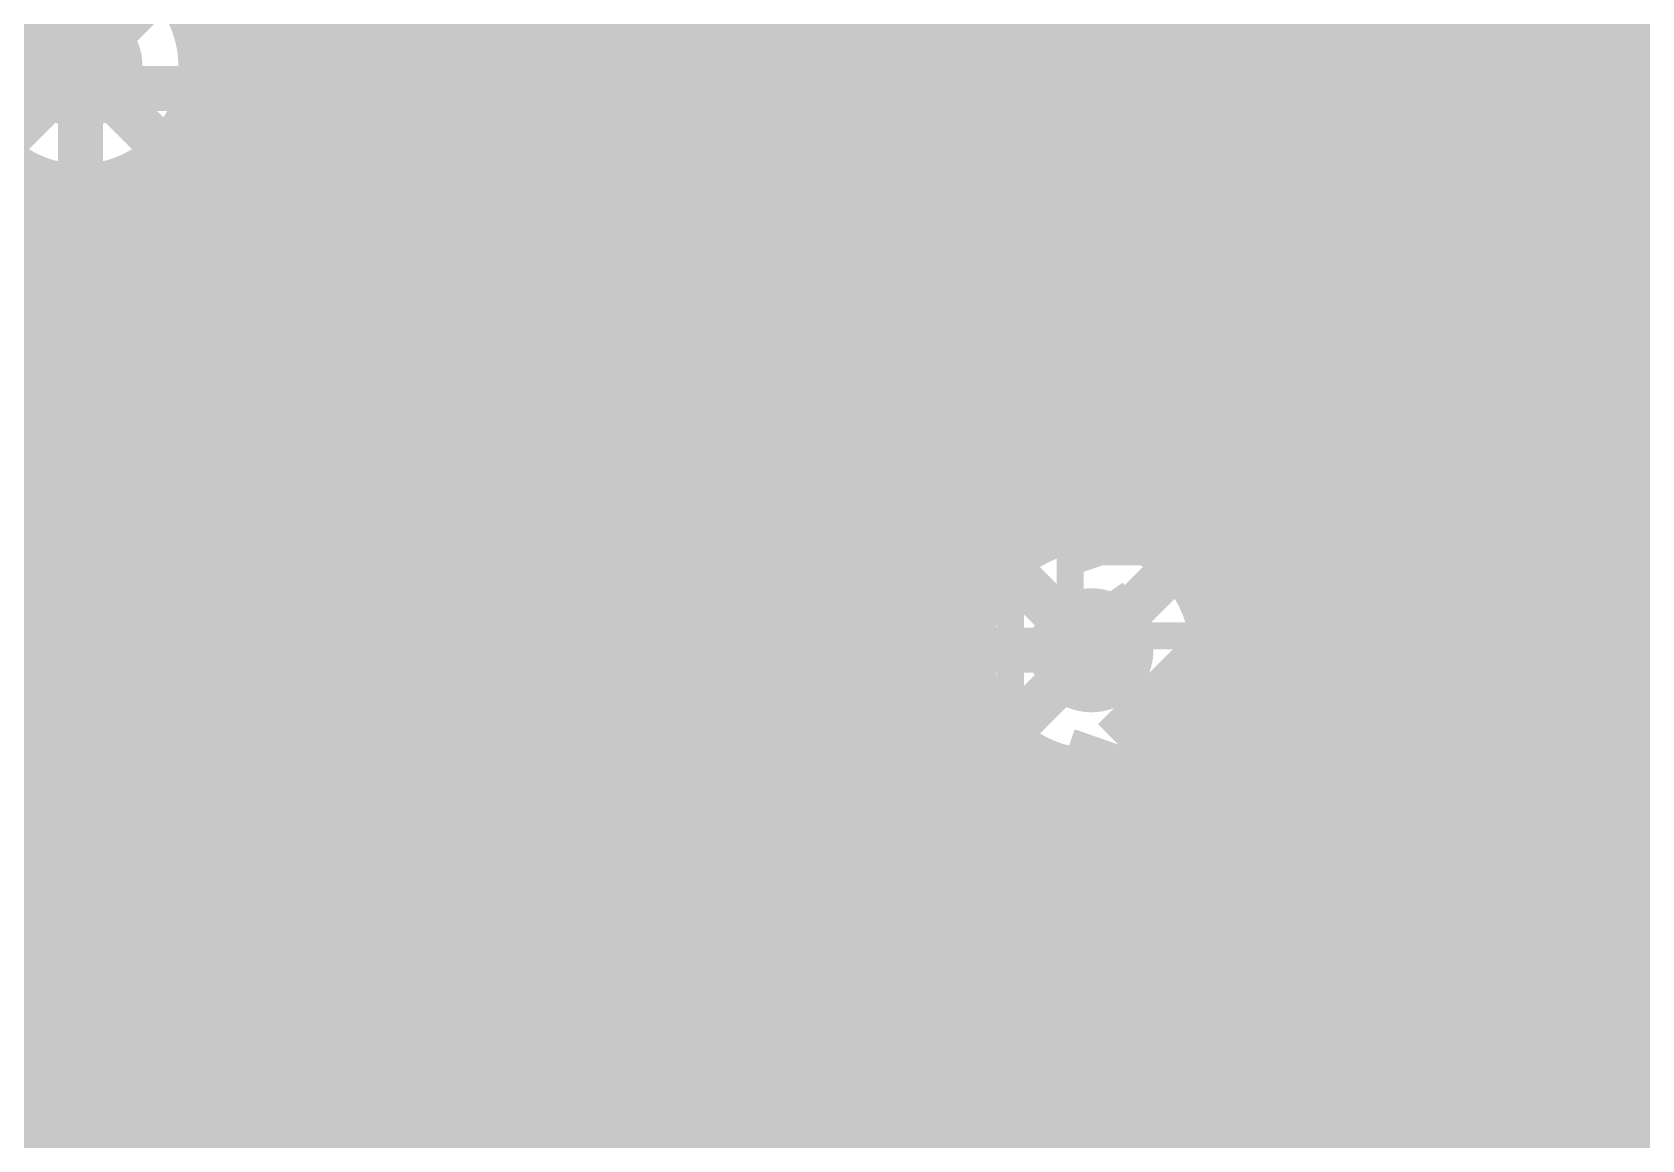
# Model space of a CAD drawing. Extents: x -5 to 112, y -62 to 71.
# Drawn here: x 34.02 to 43.12, y 55.02 to 61.28 of the extents above; entities that cross this region are included whole.
import ezdxf

# ---------------------------------------------------------------- set-up
doc = ezdxf.new("R2010")
doc.units = 0
doc.header["$MEASUREMENT"] = 0
doc.layers.get('0').update_dxf_attribs({"linetype": 'CONTINUOUS'})
for name, color, linetype in [('25-336-0_BOT', 7, 'CONTINUOUS'), ('25-336-0_DRD', 7, 'CONTINUOUS'), ('25-336-0_DRL', 2, 'CONTINUOUS'), ('25-336-0_IN1', 4, 'CONTINUOUS'), ('25-336-0_IN2', 3, 'CONTINUOUS'), ('25-336-0_SMT', 10, 'CONTINUOUS'), ('25-336-0_SPT', 14, 'CONTINUOUS'), ('25-336-0_SST', 9, 'CONTINUOUS'), ('25-336-0_TOP', 12, 'CONTINUOUS'), ('THRUHOLE_TAP', 8, 'CONTINUOUS')]:
    doc.layers.add(name, color=color, linetype=linetype)

# ---------------------------------------------------------------- blocks, each defined once
blk = doc.blocks.new('ROUND_11')
at = {"const_width": 0.35052}
blk.add_lwpolyline([(-0.17526, 0, 1), (0.17526, 0, 1)], format="xyb", close=True, dxfattribs=at)
blk = doc.blocks.new('ROUND_81')
at = {"const_width": 0.10033}
blk.add_lwpolyline([(-0.050164, 0, 1), (0.050164, 0, 1)], format="xyb", close=True, dxfattribs=at)
blk = doc.blocks.new('ROUND_82')
at = {"const_width": 0.10033}
blk.add_lwpolyline([(-0.050164, 0, 1), (0.050164, 0, 1)], format="xyb", close=True, dxfattribs=at)
blk = doc.blocks.new('ROUND_65')
at = {"const_width": 0.35052}
blk.add_lwpolyline([(-0.17526, 0, 1), (0.17526, 0, 1)], format="xyb", close=True, dxfattribs=at)
blk = doc.blocks.new('ROUND_68')
at = {"const_width": 0.35052}
blk.add_lwpolyline([(-0.17526, 0, 1), (0.17526, 0, 1)], format="xyb", close=True, dxfattribs=at)
blk = doc.blocks.new('RECTANGLE_2')
blk.add_solid([(0.4826, 0.4064), (0.4826, -0.4064), (-0.4826, 0.4064), (-0.4826, -0.4064)])
blk = doc.blocks.new('RECTANGLE_41')
blk.add_solid([(0.508, 0.635), (0.508, -0.635), (-0.508, 0.635), (-0.508, -0.635)])
blk = doc.blocks.new('ROUND_73')
at = {"const_width": 0.10033}
blk.add_lwpolyline([(-0.050164, 0, 1), (0.050164, 0, 1)], format="xyb", close=True, dxfattribs=at)

msp = doc.modelspace()

# ---------------------------------------------------------------- linework, layer by layer
at = {"layer": '25-336-0_BOT', "const_width": 0.254}
for points in [[(34.8996, 70.231), (34.8996, 61.38672)], [(35.1282, 70.231), (35.1282, 34.4297)], [(35.3568, 70.231), (35.3568, 34.4297)], [(35.5854, 70.231), (35.5854, 38.80358)], [(35.814, 70.231), (35.814, 39.10584)], [(36.0426, 70.231), (36.0426, 39.2938)], [(36.2712, 70.231), (36.2712, 43.56608)], [(36.4998, 70.231), (36.4998, 43.77436)], [(36.7284, 70.231), (36.7284, 43.85056)], [(36.957, 70.231), (36.957, 43.84802)], [(37.1856, 70.231), (37.1856, 43.75912)], [(37.4142, 70.231), (37.4142, 43.6372)], [(37.6428, 70.231), (37.6428, 43.6372)], [(37.8714, 70.231), (37.8714, 43.6372)], [(38.1, 70.231), (38.1, 43.6372)], [(38.3286, 70.231), (38.3286, 43.6372)], [(38.5572, 70.231), (38.5572, 43.6372)], [(38.7858, 70.231), (38.7858, 43.60164)], [(39.0144, 70.231), (39.0144, 54.32552)], [(39.243, 70.231), (39.243, 57.66816)], [(39.4716, 70.231), (39.4716, 58.20664)], [(39.7002, 70.231), (39.7002, 58.39206)], [(39.9288, 70.231), (39.9288, 58.46064)], [(40.1574, 70.231), (40.1574, 58.44794)], [(40.386, 70.231), (40.386, 58.34888)], [(40.6146, 70.231), (40.6146, 58.08472)], [(40.8432, 70.231), (40.8432, 43.0022)], [(41.0718, 70.231), (41.0718, 43.0022)], [(41.3004, 70.231), (41.3004, 43.0022)], [(41.529, 70.231), (41.529, 43.75912)], [(41.7576, 70.231), (41.7576, 44.94276)], [(41.9862, 70.231), (41.9862, 45.17136)], [(42.2148, 70.231), (42.2148, 49.24298)], [(42.4434, 70.231), (42.4434, 56.54802)], [(42.672, 70.231), (42.672, 56.77916)], [(42.9006, 70.231), (42.9006, 57.00776)], [(43.1292, 70.231), (43.1292, 57.23636)], [(55.2958, 61.2648), (34.94532, 61.2648)], [(34.29, 61.087), (34.29, 42.418)], [(55.2958, 61.0362), (34.96818, 61.0362)], [(34.8996, 60.78474), (34.8996, 42.71772)], [(55.2958, 60.8076), (34.90976, 60.8076)], [(34.7472, 60.58408), (34.7472, 42.92092)], [(55.2958, 60.579), (34.7472, 60.579)], [(55.2958, 60.3504), (34.7472, 60.3504)], [(55.2958, 60.1218), (34.7472, 60.1218)], [(55.2958, 59.8932), (34.7472, 59.8932)], [(55.2958, 59.6646), (34.7472, 59.6646)], [(55.2958, 59.436), (34.7472, 59.436)], [(55.2958, 59.2074), (34.7472, 59.2074)], [(55.11038, 58.9788), (34.7472, 58.9788)], [(54.90464, 58.7502), (34.7472, 58.7502)], [(54.8259, 58.5216), (34.7472, 58.5216)], [(39.55288, 58.293), (34.7472, 58.293)], [(43.99788, 58.293), (40.45712, 58.293)], [(39.38524, 58.0644), (34.7472, 58.0644)], [(43.83024, 58.0644), (40.62476, 58.0644)], [(43.7769, 57.8866), (42.47896, 56.58866)], [(39.32682, 57.8358), (34.7472, 57.8358)], [(39.32428, 57.75198), (39.17696, 57.60466)], [(39.32428, 57.785), (39.32508, 57.75202)], [(39.497, 53.848), (39.497, 57.277), (40.005, 57.785)], [(43.7261, 57.8358), (40.68318, 57.8358)], [(42.799, 48.895), (42.799, 56.261), (44.323, 57.785), (44.45, 57.785)], [(39.1795, 57.6072), (34.7472, 57.6072)], [(43.4975, 57.6072), (40.66032, 57.6072)], [(40.6146, 57.48274), (40.6146, 43.0022)], [(39.04996, 57.3786), (34.7472, 57.3786)], [(43.2689, 57.3786), (40.54856, 57.3786)], [(39.0398, 57.277), (39.0398, 54.35092)], [(40.386, 57.22112), (40.386, 43.0022)], [(39.0398, 57.15), (34.7472, 57.15)], [(40.1574, 57.12206), (40.1574, 54.00802)], [(43.0403, 57.15), (40.2463, 57.15)], [(39.9542, 57.0865), (39.9542, 54.35092)], [(39.97198, 57.10428), (40.005, 57.10348)], [(39.0398, 56.9214), (34.7472, 56.9214)], [(42.8117, 56.9214), (39.9542, 56.9214)], [(39.0398, 56.6928), (34.7472, 56.6928)], [(42.5831, 56.6928), (39.9542, 56.6928)], [(39.0398, 56.4642), (34.7472, 56.4642)], [(42.39006, 56.4642), (39.9542, 56.4642)], [(39.0398, 56.2356), (34.7472, 56.2356)], [(42.3418, 56.2356), (39.9542, 56.2356)], [(42.3418, 56.261), (42.3418, 49.39792)], [(39.0398, 56.007), (34.7472, 56.007)], [(42.3418, 56.007), (39.9542, 56.007)], [(39.0398, 55.7784), (34.7472, 55.7784)], [(42.3418, 55.7784), (39.9542, 55.7784)], [(39.0398, 55.5498), (34.7472, 55.5498)], [(42.3418, 55.5498), (39.9542, 55.5498)], [(39.0398, 55.3212), (34.7472, 55.3212)], [(42.3418, 55.3212), (39.9542, 55.3212)], [(39.0398, 55.0926), (34.7472, 55.0926)], [(42.3418, 55.0926), (39.9542, 55.0926)]]:
    msp.add_lwpolyline(points, dxfattribs=at)
for points in [[(34.29, 61.76772, 0.4142136), (33.60928, 61.087)], [(34.97072, 61.087, 0.4142136), (34.29, 61.76772)], [(34.7472, 60.58408, 0.2113087), (34.96968, 61.087)], [(40.005, 58.46572, 0.4142136), (39.32428, 57.785)], [(40.68572, 57.785, 0.4142136), (40.005, 58.46572)], [(40.005, 57.10428, 0.4142136), (40.68572, 57.785)], [(39.17442, 57.59958, 0.1989124), (39.0408, 57.277)], [(42.47642, 56.58358, 0.1989124), (42.3428, 56.261)]]:
    msp.add_lwpolyline(points, format="xyb", dxfattribs=at)
at = {"layer": '25-336-0_DRD', "const_width": 0.254}
for points in [[(35.56, 62.357), (33.02, 59.817)], [(35.56, 59.817), (33.02, 62.357)], [(37.846, 59.817), (35.306, 57.277)], [(37.846, 57.277), (35.306, 59.817)], [(42.672, 59.817), (40.132, 57.277)], [(42.672, 57.277), (40.132, 59.817)], [(42.672, 59.817), (40.132, 57.277)], [(42.672, 57.277), (40.132, 59.817)], [(41.275, 59.055), (38.735, 56.515)], [(41.275, 56.515), (38.735, 59.055)], [(45.72, 59.055), (43.18, 56.515)], [(45.72, 56.515), (43.18, 59.055)], [(36.9062, 57.7088), (34.3662, 55.1688)], [(36.9062, 55.1688), (34.3662, 57.7088)], [(36.9062, 57.7088), (34.3662, 55.1688)], [(36.9062, 55.1688), (34.3662, 57.7088)], [(36.9062, 57.7088), (34.3662, 55.1688)], [(36.9062, 55.1688), (34.3662, 57.7088)], [(38.7858, 57.7088), (36.2458, 55.1688)], [(38.7858, 55.1688), (36.2458, 57.7088)], [(38.7858, 57.7088), (36.2458, 55.1688)], [(38.7858, 55.1688), (36.2458, 57.7088)], [(43.1038, 57.7088), (40.5638, 55.1688)], [(43.1038, 55.1688), (40.5638, 57.7088)], [(43.1038, 57.7088), (40.5638, 55.1688)], [(43.1038, 55.1688), (40.5638, 57.7088)], [(42.799, 55.626), (40.259, 53.086)], [(42.799, 53.086), (40.259, 55.626)], [(42.799, 55.626), (40.259, 53.086)], [(42.799, 53.086), (40.259, 55.626)], [(42.799, 55.626), (40.259, 53.086)], [(42.799, 53.086), (40.259, 55.626)], [(40.767, 55.118), (38.227, 52.578)], [(40.767, 52.578), (38.227, 55.118)]]:
    msp.add_lwpolyline(points, dxfattribs=at)
at = {"layer": '25-336-0_IN1', "const_width": 0.254}
for points in [[(34.925, 69.85), (34.925, 61.3283)], [(35.1536, 69.85), (35.1536, 28.067)], [(35.3822, 69.85), (35.3822, 34.16808)], [(35.6108, 69.85), (35.6108, 38.84676)], [(35.8394, 69.85), (35.8394, 39.13124)], [(36.068, 69.85), (36.068, 39.30904)], [(36.2966, 69.85), (36.2966, 43.60164)], [(36.5252, 69.85), (36.5252, 43.78706)], [(36.7538, 69.85), (36.7538, 43.85564)], [(36.9824, 69.85), (36.9824, 43.84294)], [(37.211, 69.85), (37.211, 43.74388)], [(37.4396, 69.85), (37.4396, 43.47972)], [(37.6682, 69.85), (37.6682, 39.25824)], [(37.8968, 69.85), (37.8968, 39.0525)], [(38.1254, 69.85), (38.1254, 38.70452)], [(38.354, 69.85), (38.354, 28.56992)], [(38.5826, 69.85), (38.5826, 28.41752)], [(38.8112, 69.85), (38.8112, 28.067)], [(39.0398, 69.85), (39.0398, 54.35092)], [(39.2684, 69.85), (39.2684, 54.48808)], [(39.497, 69.85), (39.497, 58.23712)], [(39.7256, 69.85), (39.7256, 58.40476)], [(39.9542, 69.85), (39.9542, 58.46318)], [(40.1828, 69.85), (40.1828, 58.44032)], [(40.4114, 69.85), (40.4114, 58.32856)], [(40.64, 69.85), (40.64, 58.0263)], [(40.8686, 69.85), (40.8686, 28.067)], [(41.0972, 69.85), (41.0972, 28.067)], [(41.3258, 69.85), (41.3258, 28.067)], [(41.5544, 69.85), (41.5544, 43.78452)], [(41.783, 69.85), (41.783, 43.93692)], [(42.0116, 69.85), (42.0116, 43.98518)], [(42.2402, 69.85), (42.2402, 49.28108)], [(42.4688, 69.85), (42.4688, 49.48936)], [(42.6974, 69.85), (42.6974, 49.56556)], [(42.926, 69.85), (42.926, 49.56302)], [(43.1546, 69.85), (43.1546, 49.47412)], [(99.441, 61.2648), (34.94532, 61.2648)], [(99.441, 61.0362), (34.96818, 61.0362)], [(34.925, 60.84316), (34.925, 42.6593)], [(99.441, 60.8076), (34.90976, 60.8076)], [(60.08116, 60.579), (34.74212, 60.579)], [(34.6964, 60.5409), (34.6964, 42.96156)], [(34.0106, 60.46724), (34.0106, 53.94452)], [(34.2392, 60.40882), (34.2392, 43.09618)], [(34.4678, 60.42914), (34.4678, 43.07332)], [(59.7789, 60.3504), (31.3182, 60.3504)], [(59.66714, 60.1218), (31.3182, 60.1218)], [(59.64682, 59.8932), (31.3182, 59.8932)], [(59.70524, 59.6646), (31.3182, 59.6646)], [(59.87288, 59.436), (31.3182, 59.436)], [(99.441, 59.2074), (31.3182, 59.2074)], [(55.11038, 58.9788), (31.3182, 58.9788)], [(54.90464, 58.7502), (31.3182, 58.7502)], [(54.8259, 58.5216), (31.3182, 58.5216)], [(39.55288, 58.293), (31.3182, 58.293)], [(43.99788, 58.293), (40.45712, 58.293)], [(39.38524, 58.0644), (31.3182, 58.0644)], [(43.83024, 58.0644), (40.62476, 58.0644)], [(39.32682, 57.8358), (31.3182, 57.8358)], [(43.77182, 57.8358), (40.68318, 57.8358)], [(39.34714, 57.6072), (31.3182, 57.6072)], [(43.79214, 57.6072), (40.66032, 57.6072)], [(40.64, 57.54116), (40.64, 28.067)], [(39.4589, 57.3786), (31.3182, 57.3786)], [(39.497, 57.33288), (39.497, 54.52872)], [(43.9039, 57.3786), (40.54856, 57.3786)], [(40.4114, 57.2389), (40.4114, 28.067)], [(39.76116, 57.15), (31.3182, 57.15)], [(39.7256, 57.16524), (39.7256, 54.48808)], [(40.1828, 57.12714), (40.1828, 28.067)], [(44.20616, 57.15), (40.2463, 57.15)], [(39.9542, 57.10682), (39.9542, 54.35092)], [(54.11724, 56.9214), (31.3182, 56.9214)], [(54.05882, 56.6928), (31.3182, 56.6928)], [(54.07914, 56.4642), (31.3182, 56.4642)], [(54.1909, 56.2356), (31.3182, 56.2356)], [(54.49316, 56.007), (31.3182, 56.007)], [(89.34958, 55.7784), (31.3182, 55.7784)], [(89.281, 55.5498), (31.3182, 55.5498)], [(89.24798, 55.3212), (31.3182, 55.3212)], [(69.09816, 55.0926), (31.3182, 55.0926)]]:
    msp.add_lwpolyline(points, dxfattribs=at)
for points in [[(34.29, 61.76772, 0.4142136), (33.60928, 61.087)], [(34.97072, 61.087, 0.4142136), (34.29, 61.76772)], [(33.60928, 61.087, 0.4142136), (34.29, 60.40628)], [(34.29, 60.40628, 0.4142136), (34.97072, 61.087)], [(40.005, 58.46572, 0.4142136), (39.32428, 57.785)], [(40.68572, 57.785, 0.4142136), (40.005, 58.46572)], [(39.32428, 57.785, 0.4142136), (40.005, 57.10428)], [(40.005, 57.10428, 0.4142136), (40.68572, 57.785)]]:
    msp.add_lwpolyline(points, format="xyb", dxfattribs=at)
at = {"layer": '25-336-0_IN2', "const_width": 0.254}
for points in [[(34.925, 69.85), (34.925, 61.3283)], [(35.1536, 69.85), (35.1536, 28.067)], [(35.3822, 69.85), (35.3822, 34.16808)], [(35.6108, 69.85), (35.6108, 38.84676)], [(35.8394, 69.85), (35.8394, 39.13124)], [(36.068, 69.85), (36.068, 39.30904)], [(36.2966, 69.85), (36.2966, 43.60164)], [(36.5252, 69.85), (36.5252, 43.78706)], [(36.7538, 69.85), (36.7538, 43.85564)], [(36.9824, 69.85), (36.9824, 43.84294)], [(37.211, 69.85), (37.211, 43.74388)], [(37.4396, 69.85), (37.4396, 43.47972)], [(37.6682, 69.85), (37.6682, 39.25824)], [(37.8968, 69.85), (37.8968, 39.0525)], [(38.1254, 69.85), (38.1254, 38.70452)], [(38.354, 69.85), (38.354, 28.56992)], [(38.5826, 69.85), (38.5826, 28.41752)], [(38.8112, 69.85), (38.8112, 28.067)], [(39.0398, 69.85), (39.0398, 54.35092)], [(39.2684, 69.85), (39.2684, 54.48808)], [(39.497, 69.85), (39.497, 58.23712)], [(39.7256, 69.85), (39.7256, 58.40476)], [(39.9542, 69.85), (39.9542, 58.46318)], [(40.1828, 69.85), (40.1828, 58.44032)], [(40.4114, 69.85), (40.4114, 58.32856)], [(40.64, 69.85), (40.64, 58.0263)], [(40.8686, 69.85), (40.8686, 28.067)], [(41.0972, 69.85), (41.0972, 28.067)], [(41.3258, 69.85), (41.3258, 28.067)], [(41.5544, 69.85), (41.5544, 43.78452)], [(41.783, 69.85), (41.783, 43.93692)], [(42.0116, 69.85), (42.0116, 43.98518)], [(42.2402, 69.85), (42.2402, 49.28108)], [(42.4688, 69.85), (42.4688, 49.48936)], [(42.6974, 69.85), (42.6974, 49.56556)], [(42.926, 69.85), (42.926, 49.56302)], [(43.1546, 69.85), (43.1546, 49.47412)], [(99.441, 61.2648), (34.94532, 61.2648)], [(99.441, 61.0362), (34.96818, 61.0362)], [(34.925, 60.84316), (34.925, 42.6593)], [(99.441, 60.8076), (34.90976, 60.8076)], [(60.08116, 60.579), (34.74212, 60.579)], [(34.6964, 60.5409), (34.6964, 42.96156)], [(34.0106, 60.46724), (34.0106, 53.94452)], [(34.2392, 60.40882), (34.2392, 43.09618)], [(34.4678, 60.42914), (34.4678, 43.07332)], [(59.7789, 60.3504), (15.90294, 60.3504)], [(59.66714, 60.1218), (15.91564, 60.1218)], [(59.64682, 59.8932), (15.84706, 59.8932)], [(59.70524, 59.6646), (15.66164, 59.6646)], [(59.87288, 59.436), (24.96312, 59.436)], [(99.441, 59.2074), (25.13076, 59.2074)], [(55.11038, 58.9788), (25.18918, 58.9788)], [(54.90464, 58.7502), (25.16632, 58.7502)], [(54.8259, 58.5216), (25.05456, 58.5216)], [(39.55288, 58.293), (24.7523, 58.293)], [(43.99788, 58.293), (40.45712, 58.293)], [(39.38524, 58.0644), (22.76602, 58.0644)], [(43.83024, 58.0644), (40.62476, 58.0644)], [(39.32682, 57.8358), (23.13178, 57.8358)], [(43.77182, 57.8358), (40.68318, 57.8358)], [(39.34714, 57.6072), (23.2537, 57.6072)], [(43.79214, 57.6072), (40.66032, 57.6072)], [(40.64, 57.54116), (40.64, 28.067)], [(39.4589, 57.3786), (23.28418, 57.3786)], [(39.497, 57.33288), (39.497, 54.52872)], [(43.9039, 57.3786), (40.54856, 57.3786)], [(40.4114, 57.2389), (40.4114, 28.067)], [(39.76116, 57.15), (23.23592, 57.15)], [(39.7256, 57.16524), (39.7256, 54.48808)], [(40.1828, 57.12714), (40.1828, 28.067)], [(44.20616, 57.15), (40.2463, 57.15)], [(39.9542, 57.10682), (39.9542, 54.35092)], [(54.11724, 56.9214), (23.08352, 56.9214)], [(54.05882, 56.6928), (-3.937, 56.6928)], [(54.07914, 56.4642), (9.23798, 56.4642)], [(54.1909, 56.2356), (9.46912, 56.2356)], [(54.49316, 56.007), (9.55802, 56.007)], [(89.34958, 55.7784), (28.74264, 55.7784)], [(89.281, 55.5498), (28.92806, 55.5498)], [(89.24798, 55.3212), (28.99664, 55.3212)], [(69.09816, 55.0926), (28.98394, 55.0926)]]:
    msp.add_lwpolyline(points, dxfattribs=at)
for points in [[(34.29, 61.76772, 0.4142136), (33.60928, 61.087)], [(34.97072, 61.087, 0.4142136), (34.29, 61.76772)], [(33.60928, 61.087, 0.4142136), (34.29, 60.40628)], [(34.29, 60.40628, 0.4142136), (34.97072, 61.087)], [(40.005, 58.46572, 0.4142136), (39.32428, 57.785)], [(40.68572, 57.785, 0.4142136), (40.005, 58.46572)], [(39.32428, 57.785, 0.4142136), (40.005, 57.10428)], [(40.005, 57.10428, 0.4142136), (40.68572, 57.785)]]:
    msp.add_lwpolyline(points, format="xyb", dxfattribs=at)
at = {"layer": '25-336-0_SST', "const_width": 0.1524}
for points in [[(33.528, 58.674), (37.592, 58.674), (37.592, 63.246), (35.814, 63.246), (35.56, 62.992), (35.306, 63.246), (33.528, 63.246), (33.528, 58.674)], [(37.973, 58.674), (42.037, 58.674), (42.037, 63.246), (40.259, 63.246), (40.005, 62.992), (39.751, 63.246), (37.973, 63.246), (37.973, 58.674)], [(42.418, 58.674), (46.482, 58.674), (46.482, 63.246), (44.704, 63.246), (44.45, 62.992), (44.196, 63.246), (42.418, 63.246), (42.418, 58.674)], [(33.4645, 58.6105), (33.4645, 55.6895), (35.1028, 55.6895), (35.1028, 58.6105), (33.4645, 58.6105)], [(37.9095, 58.6105), (37.9095, 55.6895), (39.5478, 55.6895), (39.5478, 58.6105), (37.9095, 58.6105)], [(42.3545, 58.6105), (42.3545, 55.6895), (43.9928, 55.6895), (43.9928, 58.6105), (42.3545, 58.6105)], [(35.6108, 58.34126), (35.44062, 58.28284), (35.44062, 58.04408), (35.6108, 57.98566), (35.78098, 57.86628), (36.28898, 57.86628), (36.45662, 57.92724), (36.45662, 58.28284), (36.28898, 58.34126), (35.6108, 58.34126)], [(40.0558, 58.34126), (39.88562, 58.28284), (39.88562, 58.04408), (40.0558, 57.98566), (40.22598, 57.86628), (40.73398, 57.86628), (40.90162, 57.92724), (40.90162, 58.28284), (40.73398, 58.34126), (40.0558, 58.34126)], [(35.78098, 58.10504), (35.44062, 57.86628)], [(37.2364, 58.09234), (37.2364, 57.73674), (37.40658, 57.61736), (37.57676, 57.61736), (37.7444, 57.73674), (37.7444, 58.09234), (36.7284, 58.09234)], [(40.22598, 58.10504), (39.88562, 57.86628)], [(41.6814, 58.09234), (41.6814, 57.73674), (41.85158, 57.61736), (42.02176, 57.61736), (42.1894, 57.73674), (42.1894, 58.09234), (41.1734, 58.09234)], [(37.2364, 57.79516), (36.7284, 57.61736)], [(41.6814, 57.79516), (41.1734, 57.61736)], [(35.94862, 57.08904), (36.1188, 57.02808), (36.28898, 57.02808), (36.45662, 57.08904), (36.45662, 57.44464), (36.28898, 57.50306), (36.1188, 57.50306), (35.94862, 57.44464), (35.94862, 57.08904), (35.78098, 57.02808), (35.6108, 57.02808), (35.44062, 57.08904), (35.44062, 57.44464), (35.6108, 57.50306), (35.78098, 57.50306), (35.94862, 57.44464)], [(40.39362, 57.08904), (40.39362, 57.44464), (40.5638, 57.50306), (40.73398, 57.50306), (40.90162, 57.44464), (40.90162, 57.08904), (40.73398, 57.02808), (40.5638, 57.02808), (39.88562, 57.26684)], [(37.2364, 57.19572), (37.2364, 56.84012), (37.06876, 56.77916), (36.89858, 56.77916), (36.7284, 56.84012), (36.7284, 57.19572), (36.89858, 57.25414), (37.06876, 57.25414), (37.7444, 57.01792)], [(41.6814, 57.19572), (41.6814, 56.84012), (41.51376, 56.77916), (41.34358, 56.77916), (41.1734, 56.84012), (41.1734, 57.19572), (41.34358, 57.25414), (41.51376, 57.25414), (42.1894, 57.01792)], [(41.1734, 55.94096), (41.1734, 56.41594), (41.85158, 55.94096), (42.02176, 55.94096), (42.1894, 56.00192), (42.1894, 56.35752), (42.02176, 56.41594)], [(36.7284, 56.06034), (36.7284, 56.29656)], [(36.7284, 56.17972), (37.7444, 56.17972), (37.57676, 56.29656)], [(38.2016, 54.38394), (38.2016, 55.39994), (38.08476, 55.22976)], [(40.64762, 54.41188), (40.64762, 55.42788), (40.52824, 55.2577)], [(37.60216, 54.55412), (37.5412, 54.38394), (37.1856, 54.38394), (37.12718, 54.55412), (37.12718, 55.22976), (37.1856, 55.39994), (37.5412, 55.39994), (37.60216, 55.22976)], [(39.15918, 54.38394), (38.6842, 54.38394), (39.15918, 55.06212), (39.15918, 55.22976), (39.10076, 55.39994), (38.74516, 55.39994), (38.6842, 55.22976)], [(39.57066, 54.91988), (39.92626, 54.91988), (40.04564, 55.09006), (40.04564, 55.2577), (39.92626, 55.42788), (39.57066, 55.42788), (39.57066, 54.41188)], [(41.18864, 54.91988), (41.54424, 54.91988), (41.60266, 54.7497), (41.60266, 54.58206), (41.54424, 54.41188), (41.18864, 54.41188), (41.13022, 54.58206), (41.13022, 54.7497), (41.36644, 55.42788)]]:
    msp.add_lwpolyline(points, dxfattribs=at)
at = {"layer": '25-336-0_TOP', "const_width": 0.254}
for points in [[(34.29, 61.76772, 0.4142136), (33.60928, 61.087)], [(40.005, 58.46572, 0.1865751), (39.5471, 58.28869)], [(40.68572, 57.785, 0.4142136), (40.005, 58.46572)], [(40.005, 57.10428, 0.4142136), (40.68572, 57.785)], [(39.5478, 57.28208, 0.1865745), (40.005, 57.10532)]]:
    msp.add_lwpolyline(points, format="xyb", dxfattribs=at)
for points in [[(47.879, 59.817), (47.879, 60.071), (46.99, 60.96), (34.417, 60.96), (34.29, 61.087)], [(35.7378, 60.5028), (35.3822, 60.5028)], [(35.3822, 60.5028), (35.3822, 56.0832)], [(35.3822, 60.5028), (35.3822, 58.8518)], [(35.6108, 60.5028), (35.6108, 56.0832)], [(35.7378, 60.5028), (35.7378, 58.8518)], [(37.4142, 60.5028), (37.4142, 58.8518)], [(38.1508, 60.5028), (37.4142, 60.5028)], [(37.4396, 60.5028), (37.4396, 56.0832)], [(37.6682, 60.5028), (37.6682, 56.0832)], [(37.8968, 60.5028), (37.8968, 56.0832)], [(38.1254, 60.5028), (38.1254, 58.5978)], [(38.1508, 60.5028), (38.1508, 58.8518)], [(40.1828, 60.5028), (39.8272, 60.5028)], [(39.8272, 60.5028), (39.8272, 58.8518)], [(39.9542, 60.5028), (39.9542, 58.46318)], [(40.1828, 60.5028), (40.1828, 58.8518)], [(40.1828, 60.5028), (40.1828, 58.44032)], [(41.8592, 60.5028), (41.8592, 58.8518)], [(42.5958, 60.5028), (41.8592, 60.5028)], [(42.0116, 60.5028), (42.0116, 56.0832)], [(42.2402, 60.5028), (42.2402, 56.0832)], [(42.4688, 60.5028), (42.4688, 58.5978)], [(42.5958, 60.5028), (42.5958, 58.8518)], [(35.7378, 60.2996), (35.3822, 60.2996)], [(38.1508, 60.2996), (37.4142, 60.2996)], [(40.1828, 60.2996), (39.8272, 60.2996)], [(42.5958, 60.2996), (41.8592, 60.2996)], [(35.7378, 60.071), (35.3822, 60.071)], [(38.1508, 60.071), (37.4142, 60.071)], [(40.1828, 60.071), (39.8272, 60.071)], [(42.5958, 60.071), (41.8592, 60.071)], [(35.7378, 59.8424), (35.3822, 59.8424)], [(38.1508, 59.8424), (37.4142, 59.8424)], [(40.1828, 59.8424), (39.8272, 59.8424)], [(42.5958, 59.8424), (41.8592, 59.8424)], [(34.544, 59.817), (34.544, 58.1152), (34.29, 57.8612)], [(35.7378, 59.817), (36.576, 59.817)], [(36.576, 59.817), (36.576, 58.547)], [(36.576, 58.8518), (36.576, 59.817)], [(37.4142, 59.817), (36.576, 59.817)], [(38.989, 59.817), (38.989, 58.1152), (38.735, 57.8612)], [(40.1828, 59.817), (41.021, 59.817)], [(41.402, 58.547), (41.021, 58.928), (41.021, 59.817)], [(41.021, 59.817), (41.021, 58.928), (41.402, 58.547)], [(41.021, 58.8518), (41.021, 59.817)], [(41.8592, 59.817), (41.021, 59.817)], [(43.434, 59.817), (43.434, 58.1152), (43.18, 57.8612)], [(35.7378, 59.6138), (35.3822, 59.6138)], [(38.1508, 59.6138), (37.4142, 59.6138)], [(40.1828, 59.6138), (39.8272, 59.6138)], [(42.5958, 59.6138), (41.8592, 59.6138)], [(35.7378, 59.3852), (35.3822, 59.3852)], [(38.1508, 59.3852), (37.4142, 59.3852)], [(40.1828, 59.3852), (39.8272, 59.3852)], [(42.5958, 59.3852), (41.8592, 59.3852)], [(35.7378, 59.1566), (35.3822, 59.1566)], [(38.1508, 59.1566), (37.4142, 59.1566)], [(40.1828, 59.1566), (39.8272, 59.1566)], [(42.5958, 59.1566), (41.8592, 59.1566)], [(35.7378, 58.928), (35.3822, 58.928)], [(38.1508, 58.928), (37.4142, 58.928)], [(40.1828, 58.928), (39.8272, 58.928)], [(42.5958, 58.928), (41.8592, 58.928)], [(34.0868, 58.8518), (33.7058, 58.8518)], [(34.0106, 58.8518), (34.0106, 58.5978)], [(34.0868, 58.8518), (34.0868, 58.5978)], [(35.0012, 58.8518), (35.0012, 58.5978)], [(35.3822, 58.8518), (35.0012, 58.8518)], [(35.1536, 58.8518), (35.1536, 56.0832)], [(37.4142, 58.8518), (35.7378, 58.8518)], [(35.8394, 58.8518), (35.8394, 56.0832)], [(36.068, 58.8518), (36.068, 56.0832)], [(36.2966, 58.8518), (36.2966, 56.0832)], [(36.5252, 58.8518), (36.5252, 56.0832)], [(36.7538, 58.8518), (36.7538, 56.0832)], [(36.9824, 58.8518), (36.9824, 56.0832)], [(37.211, 58.8518), (37.211, 56.0832)], [(38.5318, 58.8518), (38.1508, 58.8518)], [(38.354, 58.8518), (38.354, 58.5978)], [(38.5318, 58.8518), (38.5318, 58.5978)], [(39.4462, 58.8518), (39.4462, 58.5978)], [(39.8272, 58.8518), (39.4462, 58.8518)], [(39.497, 58.8518), (39.497, 58.5978)], [(39.7256, 58.8518), (39.7256, 58.40476)], [(41.8592, 58.8518), (40.1828, 58.8518)], [(40.4114, 58.8518), (40.4114, 58.32856)], [(40.64, 58.8518), (40.64, 58.0263)], [(40.8686, 58.8518), (40.8686, 56.0832)], [(41.0972, 58.8518), (41.0972, 56.0832)], [(41.3258, 58.8518), (41.3258, 56.0832)], [(41.5544, 58.8518), (41.5544, 56.0832)], [(41.783, 58.8518), (41.783, 56.0832)], [(42.9768, 58.8518), (42.5958, 58.8518)], [(42.6974, 58.8518), (42.6974, 58.5978)], [(42.926, 58.8518), (42.926, 58.5978)], [(42.9768, 58.8518), (42.9768, 58.5978)], [(34.0868, 58.6994), (30.5562, 58.6994)], [(38.5318, 58.6994), (35.0012, 58.6994)], [(42.9768, 58.6994), (39.4462, 58.6994)], [(34.0868, 58.5978), (33.4772, 58.5978)], [(35.1028, 58.5978), (35.0012, 58.5978)], [(35.1028, 58.5978), (35.1028, 57.1754)], [(38.5318, 58.5978), (37.9222, 58.5978)], [(37.9222, 58.5978), (37.9222, 57.1754)], [(39.5478, 58.5978), (39.4462, 58.5978)], [(39.5478, 58.5978), (39.5478, 58.28792)], [(42.9768, 58.5978), (42.3672, 58.5978)], [(42.3672, 58.5978), (42.3672, 57.1754)], [(55.499, 58.42), (52.705, 55.626), (33.02, 55.626), (29.718, 52.324), (24.44496, 52.324), (24.16048, 52.60848), (22.8981, 52.60848)], [(37.9222, 58.4708), (35.1028, 58.4708)], [(42.3672, 58.4708), (39.5478, 58.4708)], [(37.9222, 58.2422), (35.1028, 58.2422)], [(42.3672, 58.2422), (40.50792, 58.2422)], [(37.9222, 58.0136), (35.1028, 58.0136)], [(42.3672, 58.0136), (40.64508, 58.0136)], [(34.29, 57.8612), (30.6578, 54.229), (27.94, 54.229), (26.67, 55.499), (22.606, 55.499), (21.5138, 56.5912), (20.9169, 56.5912)], [(40.005, 57.785), (38.8112, 57.785), (38.735, 57.8612)], [(44.45, 57.785), (43.2562, 57.785), (43.18, 57.8612)], [(37.9222, 57.785), (35.1028, 57.785)], [(42.3672, 57.785), (40.68572, 57.785)], [(37.9222, 57.5564), (35.1028, 57.5564)], [(40.64, 57.54116), (40.64, 56.0832)], [(42.3672, 57.5564), (40.64508, 57.5564)], [(37.9222, 57.3278), (35.1028, 57.3278)], [(42.3672, 57.3278), (40.50792, 57.3278)], [(39.5478, 57.28208), (39.5478, 57.1754)], [(40.4114, 57.2389), (40.4114, 56.0832)], [(35.1028, 57.1754), (35.1028, 57.1246)], [(35.1028, 57.1246), (35.1028, 56.0832)], [(37.9222, 57.1754), (37.9222, 57.1246)], [(37.9222, 57.1246), (37.9222, 56.0832)], [(39.5478, 57.1754), (39.5478, 57.1246)], [(39.5478, 57.1246), (39.5478, 56.0832)], [(39.7256, 57.16524), (39.7256, 56.0832)], [(40.1828, 57.12714), (40.1828, 56.0832)], [(42.3672, 57.1754), (42.3672, 57.1246)], [(42.3672, 57.1246), (42.3672, 56.0832)], [(37.9222, 57.0992), (35.1028, 57.0992)], [(42.3672, 57.0992), (39.5478, 57.0992)], [(39.9542, 57.10682), (39.9542, 56.0832)], [(37.9222, 56.8706), (35.1028, 56.8706)], [(42.3672, 56.8706), (39.5478, 56.8706)], [(54.737, 56.642), (54.483, 56.642), (52.959, 55.118), (33.401, 55.118), (30.099, 51.816), (24.257, 51.816), (23.9649, 52.1081), (22.8981, 52.1081)], [(37.9222, 56.642), (35.1028, 56.642)], [(42.3672, 56.642), (39.5478, 56.642)], [(34.29, 56.4388), (35.6362, 56.4388)], [(35.6362, 56.4388), (34.29, 56.4388)], [(35.6362, 56.4388), (34.29, 56.4388)], [(35.1028, 56.4388), (34.29, 56.4388)], [(37.9222, 56.4134), (35.1028, 56.4134)], [(37.5158, 56.4388), (38.735, 56.4388)], [(38.735, 56.4388), (37.5158, 56.4388)], [(37.9222, 56.4388), (38.735, 56.4388)], [(39.5478, 56.4388), (38.735, 56.4388)], [(42.3672, 56.4134), (39.5478, 56.4134)], [(43.18, 56.4388), (41.8338, 56.4388)], [(41.8338, 56.4388), (43.18, 56.4388)], [(42.3672, 56.4388), (43.18, 56.4388)], [(43.9928, 56.4388), (43.18, 56.4388)], [(37.9222, 56.1848), (35.1028, 56.1848)], [(42.3672, 56.1848), (39.5478, 56.1848)], [(37.9222, 56.0832), (35.1028, 56.0832)], [(42.3672, 56.0832), (39.5478, 56.0832)]]:
    msp.add_lwpolyline(points, dxfattribs=at)

# ---------------------------------------------------------------- block references
at = {"layer": '25-336-0_BOT'}
for p in [(34.29, 61.087), (36.576, 58.547), (41.402, 58.547), (40.005, 57.785), (35.6362, 56.4388), (37.5158, 56.4388), (41.8338, 56.4388)]:
    msp.add_blockref('ROUND_11', p, dxfattribs=at)
at = {"layer": '25-336-0_DRL'}
for name, p in [('ROUND_81', (34.29, 61.087)), ('ROUND_82', (36.576, 58.547)), ('ROUND_82', (41.402, 58.547)), ('ROUND_81', (40.005, 57.785)), ('ROUND_82', (35.6362, 56.4388)), ('ROUND_82', (37.5158, 56.4388)), ('ROUND_82', (41.8338, 56.4388))]:
    msp.add_blockref(name, p, dxfattribs=at)
at = {"layer": '25-336-0_IN1'}
for name, p in [('ROUND_68', (34.29, 61.087)), ('ROUND_65', (36.576, 58.547)), ('ROUND_65', (41.402, 58.547)), ('ROUND_68', (40.005, 57.785)), ('ROUND_65', (35.6362, 56.4388)), ('ROUND_65', (37.5158, 56.4388)), ('ROUND_65', (41.8338, 56.4388))]:
    msp.add_blockref(name, p, dxfattribs=at)
at = {"layer": '25-336-0_IN2'}
for name, p in [('ROUND_68', (34.29, 61.087)), ('ROUND_65', (36.576, 58.547)), ('ROUND_65', (41.402, 58.547)), ('ROUND_68', (40.005, 57.785)), ('ROUND_65', (35.6362, 56.4388)), ('ROUND_65', (37.5158, 56.4388)), ('ROUND_65', (41.8338, 56.4388))]:
    msp.add_blockref(name, p, dxfattribs=at)
at = {"layer": '25-336-0_SMT'}
for name, p in [('RECTANGLE_41', (34.544, 59.817)), ('RECTANGLE_41', (36.576, 59.817)), ('RECTANGLE_41', (38.989, 59.817)), ('RECTANGLE_41', (41.021, 59.817)), ('RECTANGLE_41', (43.434, 59.817)), ('RECTANGLE_2', (34.29, 57.8612)), ('RECTANGLE_2', (38.735, 57.8612)), ('RECTANGLE_2', (43.18, 57.8612)), ('RECTANGLE_2', (34.29, 56.4388)), ('RECTANGLE_2', (38.735, 56.4388)), ('RECTANGLE_2', (43.18, 56.4388))]:
    msp.add_blockref(name, p, dxfattribs=at)
at = {"layer": '25-336-0_SPT'}
for name, p in [('RECTANGLE_41', (34.544, 59.817)), ('RECTANGLE_41', (36.576, 59.817)), ('RECTANGLE_41', (38.989, 59.817)), ('RECTANGLE_41', (41.021, 59.817)), ('RECTANGLE_41', (43.434, 59.817)), ('RECTANGLE_2', (34.29, 57.8612)), ('RECTANGLE_2', (38.735, 57.8612)), ('RECTANGLE_2', (43.18, 57.8612)), ('RECTANGLE_2', (34.29, 56.4388)), ('RECTANGLE_2', (38.735, 56.4388)), ('RECTANGLE_2', (43.18, 56.4388))]:
    msp.add_blockref(name, p, dxfattribs=at)
at = {"layer": '25-336-0_TOP'}
for name, p in [('ROUND_11', (34.29, 61.087)), ('RECTANGLE_41', (34.544, 59.817)), ('RECTANGLE_41', (36.576, 59.817)), ('RECTANGLE_41', (38.989, 59.817)), ('RECTANGLE_41', (41.021, 59.817)), ('RECTANGLE_41', (43.434, 59.817)), ('ROUND_11', (36.576, 58.547)), ('ROUND_11', (41.402, 58.547)), ('RECTANGLE_2', (34.29, 57.8612)), ('RECTANGLE_2', (38.735, 57.8612)), ('RECTANGLE_2', (43.18, 57.8612)), ('ROUND_11', (40.005, 57.785)), ('RECTANGLE_2', (34.29, 56.4388)), ('ROUND_11', (35.6362, 56.4388)), ('ROUND_11', (37.5158, 56.4388)), ('RECTANGLE_2', (38.735, 56.4388)), ('ROUND_11', (41.8338, 56.4388)), ('RECTANGLE_2', (43.18, 56.4388))]:
    msp.add_blockref(name, p, dxfattribs=at)
at = {"layer": 'THRUHOLE_TAP'}
for p in [(34.29, 61.087), (36.576, 58.547), (41.402, 58.547), (40.005, 57.785), (35.6362, 56.4388), (37.5158, 56.4388), (41.8338, 56.4388)]:
    msp.add_blockref('ROUND_73', p, dxfattribs=at)

doc.saveas('drawing.dxf')
